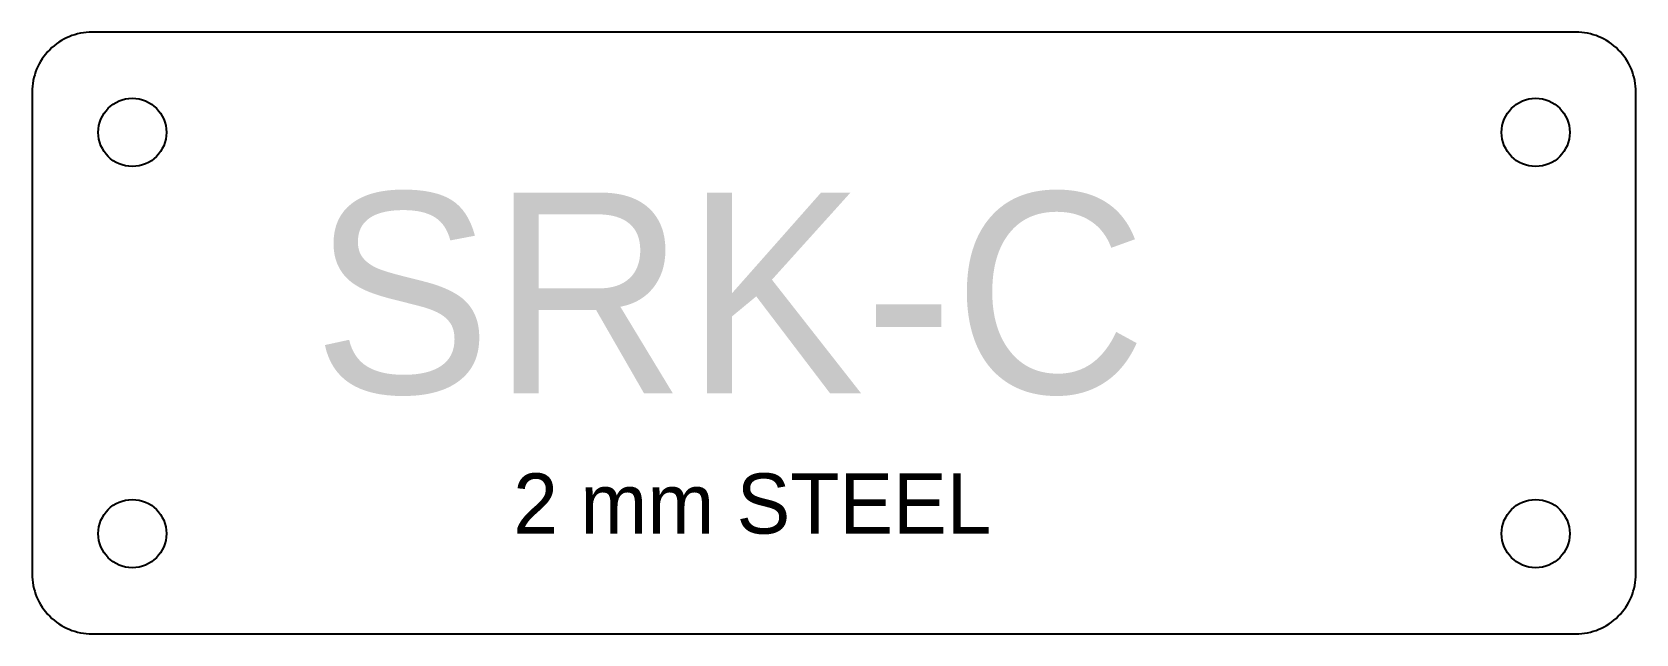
# Model space of a CAD drawing. Header units: millimetres. Extents: x 0 to 80, y 0 to 30.
import ezdxf

# ---------------------------------------------------------------- set-up
doc = ezdxf.new("R2010")
doc.units = ezdxf.units.MM
doc.layers.add('CUT', color=1, linetype='Continuous')
doc.layers.add('ETCH', color=3, linetype='Continuous')

msp = doc.modelspace()

# ---------------------------------------------------------------- linework, layer by layer
at = {"layer": 'CUT'}
msp.add_lwpolyline([(3, 0), (77, 0, 0.414214), (80, 3), (80, 27, 0.414214), (77, 30), (3, 30, 0.414214), (0, 27), (0, 3, 0.414214)], format="xyb", close=True, dxfattribs=at)
for centre in [(5, 25), (75, 25), (5, 5), (75, 5)]:
    msp.add_circle(centre, 1.7, dxfattribs=at)

# ---------------------------------------------------------------- texts
at = {"layer": 'ETCH'}
for s, height, p in [('SRK-C', 10, (14, 12)), ('2 mm STEEL', 3, (24, 5))]:
    msp.add_text(s, height=height, dxfattribs=at).set_placement(p)

doc.saveas('drawing.dxf')
